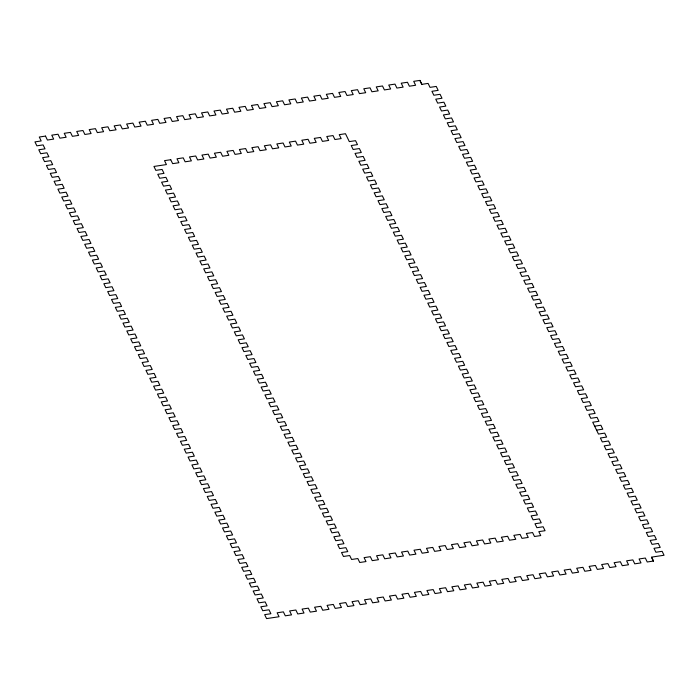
<?xml version="1.0" encoding="UTF-8"?>
<svg xmlns="http://www.w3.org/2000/svg" width="699" height="699" viewBox="0 0 699 699"><rect width="100%" height="100%" fill="white"/><g stroke="black" fill="none" stroke-linecap="round" stroke-linejoin="round"><path stroke-width="1.05" d="M594.639 426.172L600.878 425.245L602.791 429.186L596.553 430.112M419.933 80.603L421.847 84.544M651.555 557.304L653.469 561.245M45.514 136.095L39.275 137.021L41.189 140.962L34.95 141.888L36.864 145.829L43.102 144.903L45.016 148.843L38.777 149.769L40.691 153.71L46.929 152.784L48.851 156.716L42.604 157.651L44.518 161.591L50.765 160.656L52.678 164.597L46.431 165.523L48.353 169.464L54.592 168.538L56.505 172.478L50.267 173.404L52.18 177.345L58.419 176.419L60.332 180.359L54.094 181.286L56.007 185.226L62.246 184.3L64.159 188.241L57.921 189.167L59.834 193.107L66.073 192.181L67.986 196.113L61.748 197.048L63.661 200.989L69.9 200.054L71.822 203.994L65.575 204.921L67.488 208.861L73.736 207.935L75.649 211.876L69.402 212.802L71.324 216.742L77.563 215.816L79.476 219.757L73.238 220.683L75.151 224.624L81.39 223.697L83.303 227.638L77.065 228.564L78.978 232.505L85.217 231.579L87.13 235.511L80.892 236.445L82.805 240.386L89.044 239.451L90.957 243.392L84.719 244.318L86.632 248.259L92.871 247.332L94.793 251.273L88.546 252.199L90.459 256.14L96.707 255.214L98.62 259.154L92.373 260.08L94.295 264.021L100.534 263.095L102.447 267.035L96.209 267.962L98.122 271.902L104.361 270.967L106.274 274.908L100.036 275.843L101.949 279.775L108.188 278.849L110.101 282.789L103.863 283.715L105.776 287.656L112.015 286.73L113.928 290.67L107.69 291.597L109.603 295.537L115.842 294.611L117.764 298.552L111.517 299.478L113.43 303.418L119.678 302.492L121.591 306.433L115.344 307.359L117.266 311.3L123.505 310.365L125.418 314.305L119.18 315.24L121.093 319.172L127.332 318.246L129.245 322.187L123.007 323.113L124.92 327.053L131.159 326.127L133.072 330.068L126.834 330.994L128.747 334.935L134.986 334.008L136.899 337.949L130.661 338.875L132.574 342.816L138.813 341.89L140.735 345.83L134.488 346.756L136.401 350.697L142.648 349.762L144.562 353.703L138.315 354.638L140.237 358.57L146.475 357.643L148.389 361.584L142.15 362.51L144.064 366.451L150.302 365.525L152.216 369.465L145.977 370.391L147.891 374.332L154.13 373.406L156.043 377.346L149.804 378.273L151.718 382.213L157.957 381.287L159.87 385.219L153.631 386.154L155.545 390.094L161.784 389.16L163.706 393.1L157.458 394.035L159.372 397.967L165.619 397.041L167.533 400.981L161.286 401.908L163.208 405.848L169.446 404.922L171.36 408.863L165.121 409.789L167.035 413.729L173.273 412.803L175.187 416.744L168.948 417.67L170.862 421.611L177.1 420.684L179.014 424.616L172.775 425.551L174.689 429.492L180.927 428.557L182.841 432.498L176.602 433.424L178.516 437.364L184.754 436.438L186.677 440.379L180.429 441.305L182.343 445.246L188.59 444.319L190.504 448.26L184.256 449.186L186.179 453.127L192.417 452.201L194.331 456.141L188.092 457.067L190.006 461.008L196.244 460.082L198.158 464.014L191.919 464.949L193.833 468.889L200.071 467.954L201.985 471.895L195.746 472.821L197.66 476.762L203.898 475.836L205.812 479.776L199.573 480.702L201.487 484.643L207.725 483.717L209.648 487.657L203.4 488.584L205.314 492.524L211.561 491.598L213.475 495.539L207.227 496.465L209.15 500.405L215.388 499.47L217.302 503.411L211.063 504.346L212.977 508.287L219.215 507.352L221.129 511.292L214.89 512.218L216.804 516.159L223.042 515.233L224.956 519.174L218.717 520.1L220.631 524.04L226.869 523.114L228.783 527.055L222.544 527.981L224.458 531.922L230.696 530.995L232.618 534.936L226.371 535.862L228.285 539.803L234.532 538.868L236.445 542.808L230.198 543.743L232.12 547.675L238.359 546.749L240.273 550.69L234.034 551.616L235.947 555.556L242.186 554.63L244.1 558.571L237.861 559.497L239.774 563.438L246.013 562.512L247.927 566.452L241.688 567.378L243.602 571.319L249.84 570.393L251.754 574.333L245.515 575.26L247.429 579.2L253.667 578.265L255.589 582.206L249.342 583.141L251.256 587.073L257.503 586.146L259.416 590.087L253.169 591.013L255.091 594.954L261.33 594.028L263.243 597.968L257.005 598.894L258.918 602.835L265.157 601.909L267.07 605.85L260.832 606.776L262.745 610.716L268.984 609.79L270.897 613.731L264.659 614.657L266.572 618.598L279.05 616.736L277.136 612.796L283.383 611.87L285.297 615.81L291.535 614.884L289.622 610.943L295.86 610.017L297.774 613.958L304.013 613.023L302.099 609.082L308.346 608.156L310.26 612.097L316.498 611.171L314.585 607.23L320.824 606.304L322.737 610.244L328.976 609.31L327.062 605.369L333.301 604.443L335.214 608.383L341.462 607.457L339.548 603.517L345.787 602.59L347.7 606.531L353.939 605.605L352.025 601.664L358.264 600.729L360.177 604.67L366.425 603.744L364.502 599.803L370.75 598.877L372.663 602.818L378.902 601.891L376.988 597.951L383.227 597.016L385.14 600.957L391.379 600.03L389.465 596.09L395.713 595.164L397.626 599.104L403.865 598.178L401.951 594.237L408.19 593.311L410.103 597.243L416.342 596.317L414.428 592.376L420.667 591.45L422.589 595.391L428.828 594.465L426.914 590.524L433.153 589.598L435.066 593.538L441.305 592.603L439.391 588.663L445.63 587.737L447.543 591.677L453.791 590.751L451.877 586.811L458.116 585.884L460.029 589.825L466.268 588.89L464.354 584.958L470.593 584.023L472.507 587.964L478.754 587.038L476.832 583.097L483.079 582.171L484.992 586.111L491.231 585.185L489.317 581.245L495.556 580.31L497.47 584.25L503.708 583.324L501.795 579.384L508.042 578.457L509.955 582.398L516.194 581.472L514.281 577.531L520.519 576.605L522.433 580.537L528.671 579.611L526.758 575.67L532.996 574.744L534.91 578.685L541.157 577.758L539.244 573.818L545.482 572.892L547.396 576.832L553.634 575.897L551.721 571.957L557.959 571.031L559.873 574.971L566.12 574.045L564.198 570.104L570.445 569.178L572.359 573.119L578.597 572.184L576.684 568.252L582.922 567.317L584.836 571.258L591.074 570.332L589.161 566.391L595.408 565.465L597.322 569.405L603.56 568.479L601.647 564.539L607.885 563.604L609.799 567.544L616.037 566.618L614.124 562.678L620.363 561.751L622.285 565.692L628.523 564.766L626.61 560.825L632.848 559.899L634.762 563.831L641 562.905L639.087 558.964L645.326 558.038L647.239 561.979L653.486 561.052L651.573 557.112L664.05 555.251L662.136 551.319L655.898 552.245L653.984 548.304L660.223 547.378L658.309 543.438L652.071 544.364L650.149 540.423L656.396 539.497L654.482 535.556L648.235 536.483L646.322 532.542L652.569 531.616L650.647 527.675L644.408 528.601L642.495 524.669L648.733 523.734L646.82 519.794L640.581 520.729L638.668 516.788L644.906 515.853L642.993 511.921L636.754 512.848L634.841 508.907L641.079 507.981L639.166 504.04L632.927 504.966L631.014 501.026L637.252 500.1L635.339 496.159L629.1 497.085L627.178 493.144L633.425 492.218L631.512 488.278L625.264 489.204L623.351 485.272L629.598 484.337L627.676 480.396L621.437 481.331L619.524 477.391L625.762 476.465L623.849 472.524L617.61 473.45L615.697 469.51L621.935 468.583L620.022 464.643L613.783 465.569L611.87 461.628L618.108 460.702L616.195 456.762L609.956 457.688L608.043 453.747L614.281 452.821L612.368 448.88L606.129 449.806L604.207 445.875L610.454 444.94L608.541 440.999L602.293 441.934L600.38 437.993L606.627 437.067L604.705 433.127L598.466 434.053L592.726 422.231L598.964 421.305L597.051 417.364L590.812 418.29L588.899 414.35L595.137 413.424L593.224 409.483L586.985 410.409L585.072 406.477L591.31 405.542L589.397 401.602L583.158 402.537L581.236 398.596L587.483 397.67L585.57 393.729L579.322 394.655L577.409 390.715L583.656 389.789L581.734 385.848L575.495 386.774L573.582 382.834L579.821 381.907L577.907 377.967L571.668 378.893L569.755 374.952L575.993 374.026L574.08 370.086L567.841 371.02L565.928 367.08L572.166 366.145L570.253 362.213L564.014 363.139L562.101 359.199L568.339 358.272L566.426 354.332L560.187 355.258L558.265 351.317L564.512 350.391L562.599 346.451L556.352 347.377L554.438 343.436L560.685 342.51L558.763 338.569L552.525 339.496L550.611 335.555L556.85 334.629L554.936 330.688L548.698 331.623L546.784 327.682L553.023 326.748L551.109 322.816L544.87 323.742L542.957 319.801L549.196 318.875L547.282 314.934L541.043 315.861L539.13 311.92L545.369 310.994L543.455 307.053L537.216 307.979L535.294 304.039L541.542 303.113L539.628 299.172L533.381 300.098L531.467 296.158L537.714 295.231L535.792 291.291L529.554 292.226L527.64 288.285L533.879 287.35L531.965 283.418L525.727 284.344L523.813 280.404L530.052 279.478L528.138 275.537L521.9 276.463L519.986 272.523L526.225 271.596L524.311 267.656L518.073 268.582L516.159 264.641L522.398 263.715L520.484 259.775L514.246 260.701L512.323 256.769L518.571 255.834L516.657 251.893L510.41 252.828L508.496 248.888L514.744 247.953L512.821 244.021L506.583 244.947L504.669 241.006L510.908 240.08L508.994 236.14L502.756 237.066L500.842 233.125L507.081 232.199L505.167 228.258L498.929 229.185L497.015 225.244L503.254 224.318L501.34 220.377L495.102 221.303L493.188 217.372L499.427 216.437L497.513 212.496L491.275 213.431L489.352 209.49L495.6 208.564L493.686 204.624L487.439 205.55L485.525 201.609L491.773 200.683L489.85 196.742L483.612 197.668L481.698 193.728L487.937 192.802L486.023 188.861L479.785 189.787L477.871 185.847L484.11 184.92L482.196 180.98L475.958 181.906L474.044 177.974L480.283 177.039L478.369 173.099L472.131 174.034L470.217 170.093L476.456 169.167L474.542 165.226L468.304 166.152L466.382 162.212L472.629 161.286L470.715 157.345L464.468 158.271L462.555 154.33L468.802 153.404L466.88 149.464L460.641 150.39L458.727 146.449L464.966 145.523L463.053 141.582L456.814 142.509L454.9 138.577L461.139 137.642L459.226 133.701L452.987 134.636L451.073 130.696L457.312 129.769L455.399 125.829L449.16 126.755L447.246 122.814L453.485 121.888L451.571 117.948L445.333 118.874L443.411 114.933L449.658 114.007L447.744 110.066L441.497 110.992L439.584 107.052L445.831 106.126L443.909 102.185L437.67 103.12L435.757 99.179L441.995 98.244L440.082 94.313L433.843 95.239L431.93 91.298L438.168 90.372L436.255 86.431L430.016 87.358L428.103 83.417L421.864 84.343L419.95 80.402L413.703 81.337L415.617 85.269L409.378 86.204L407.465 82.264L401.226 83.19L403.14 87.13L396.901 88.057L394.987 84.116L388.74 85.042L390.654 88.983L384.415 89.918L382.502 85.977L376.263 86.903L378.176 90.844L371.938 91.77L370.024 87.829L363.786 88.756L365.699 92.696L359.452 93.631L357.538 89.69L351.3 90.617L353.213 94.557L346.975 95.483L345.061 91.543L338.823 92.469L340.736 96.41L334.498 97.336L332.575 93.395L326.337 94.33L328.25 98.271L322.012 99.197L320.098 95.256L313.86 96.182L315.773 100.123L309.535 101.049L307.621 97.109L301.374 98.043L303.287 101.984L297.049 102.91L295.135 98.97L288.897 99.896L290.81 103.836L284.572 104.763L282.658 100.822L276.411 101.757L278.333 105.689L272.086 106.624L270.172 102.683L263.934 103.609L265.847 107.55L259.609 108.476L257.695 104.535L251.457 105.462L253.37 109.402L247.123 110.337L245.209 106.397L238.971 107.323L240.884 111.263L234.646 112.19L232.732 108.249L226.493 109.175L228.407 113.116L222.168 114.042L220.246 110.11L214.008 111.036L215.921 114.977L209.683 115.903L207.769 111.962L201.53 112.888L203.444 116.829L197.205 117.755L195.292 113.815L189.045 114.75L190.958 118.69L184.719 119.616L182.806 115.676L176.567 116.602L178.481 120.543L172.242 121.469L170.329 117.528L164.09 118.463L166.004 122.395L159.756 123.33L157.843 119.389L151.604 120.315L153.518 124.256L147.279 125.182L145.366 121.242L139.127 122.168L141.041 126.108L134.802 127.043L132.88 123.103L126.641 124.029L128.555 127.969L122.316 128.896L120.403 124.955L114.164 125.881L116.078 129.822L109.839 130.748L107.926 126.816L101.678 127.742L103.592 131.683L97.353 132.609L95.44 128.668L89.201 129.595L91.115 133.535L84.876 134.461L82.963 130.521L76.715 131.456L78.638 135.396L72.39 136.322L70.477 132.382L64.238 133.308L66.152 137.249L59.913 138.175L58 134.234L51.761 135.169L53.674 139.101L47.427 140.036L45.514 136.095M170.748 159.713L164.51 160.639L166.423 164.58L153.937 166.441L155.851 170.373L162.098 169.446L164.012 173.387L157.773 174.313L159.687 178.254L165.925 177.328L167.839 181.268L161.6 182.194L163.514 186.135L169.752 185.209L171.666 189.149L165.427 190.076L167.341 194.016L173.579 193.09L175.493 197.022L169.254 197.957L171.168 201.897L177.406 200.963L179.32 204.903L173.081 205.829L174.995 209.77L181.233 208.844L183.155 212.784L176.908 213.711L178.822 217.651L185.069 216.725L186.983 220.666L180.744 221.592L182.657 225.532L188.896 224.606L190.81 228.547L184.571 229.473L186.484 233.414L192.723 232.487L194.637 236.419L188.398 237.354L190.311 241.295L196.55 240.36L198.464 244.301L192.225 245.227L194.139 249.167L200.377 248.241L202.291 252.182L196.052 253.108L197.966 257.049L204.204 256.122L206.126 260.063L199.879 260.989L201.793 264.93L208.04 264.004L209.953 267.944L203.706 268.87L205.628 272.811L211.867 271.876L213.78 275.817L207.542 276.752L209.455 280.692L215.694 279.757L217.607 283.698L211.369 284.624L213.282 288.565L219.521 287.639L221.434 291.579L215.196 292.505L217.109 296.446L223.348 295.52L225.261 299.46L219.023 300.387L220.936 304.327L227.175 303.401L229.097 307.342L222.85 308.268L224.763 312.208L231.011 311.273L232.924 315.214L226.677 316.149L228.599 320.081L234.838 319.155L236.751 323.095L230.513 324.021L232.426 327.962L238.665 327.036L240.578 330.977L234.34 331.903L236.253 335.843L242.492 334.917L244.405 338.858L238.167 339.784L240.08 343.725L246.319 342.798L248.232 346.739L241.994 347.665L243.907 351.606L250.146 350.671L252.068 354.611L245.821 355.546L247.734 359.478L253.982 358.552L255.895 362.493L249.648 363.419L251.57 367.359L257.809 366.433L259.722 370.374L253.484 371.3L255.397 375.241L261.636 374.315L263.549 378.255L257.311 379.181L259.224 383.122L265.463 382.196L267.376 386.136L261.138 387.063L263.051 391.003L269.29 390.068L271.203 394.009L264.965 394.944L266.878 398.876L273.117 397.949L275.039 401.89L268.792 402.816L270.705 406.757L276.953 405.831L278.866 409.771L272.619 410.697L274.541 414.638L280.78 413.712L282.693 417.653L276.454 418.579L278.368 422.519L284.607 421.593L286.52 425.525L280.282 426.46L282.195 430.401L288.434 429.466L290.347 433.406L284.109 434.332L286.022 438.273L292.261 437.347L294.174 441.287L287.936 442.214L289.849 446.154L296.088 445.228L298.01 449.169L291.763 450.095L293.676 454.035L299.923 453.109L301.837 457.05L295.59 457.976L297.512 461.917L303.75 460.991L305.664 464.922L299.425 465.857L301.339 469.798L307.577 468.863L309.491 472.804L303.252 473.73L305.166 477.67L311.404 476.744L313.318 480.685L307.079 481.611L308.993 485.552L315.232 484.625L317.145 488.566L310.906 489.492L312.82 493.433L319.059 492.507L320.981 496.447L314.733 497.373L316.647 501.314L322.894 500.388L324.808 504.32L318.561 505.255L320.483 509.195L326.721 508.26L328.635 512.201L322.396 513.127L324.31 517.068L330.548 516.142L332.462 520.082L326.223 521.008L328.137 524.949L334.375 524.023L336.289 527.963L330.05 528.89L331.964 532.83L338.202 531.904L340.116 535.845L333.877 536.771L335.791 540.711L342.029 539.777L343.952 543.717L337.704 544.652L339.618 548.593L345.865 547.658L347.779 551.598L341.531 552.525L343.454 556.465L349.692 555.539L351.606 559.48L357.844 558.553L359.758 562.494L365.996 561.559L364.083 557.627L370.33 556.692L372.244 560.633L378.482 559.707L376.569 555.766L382.807 554.84L384.721 558.781L390.959 557.854L389.046 553.914L395.284 552.979L397.198 556.92L403.445 555.993L401.532 552.053L407.77 551.127L409.684 555.067L415.922 554.141L414.009 550.2L420.248 549.274L422.161 553.206L428.408 552.28L426.486 548.339L432.733 547.413L434.647 551.354L440.886 550.428L438.972 546.487L445.211 545.561L447.124 549.501L453.363 548.566L451.449 544.626L457.696 543.7L459.61 547.64L465.849 546.714L463.935 542.774L470.174 541.847L472.087 545.788L478.326 544.853L476.412 540.921L482.651 539.986L484.573 543.927L490.812 543.001L488.898 539.06L495.137 538.134L497.05 542.074L503.289 541.148L501.375 537.208L507.614 536.273L509.527 540.213L515.775 539.287L513.861 535.347L520.1 534.42L522.013 538.361L528.252 537.435L526.338 533.494L532.577 532.559L534.49 536.5L540.738 535.574L538.815 531.633L545.063 530.707L543.149 526.766L536.902 527.693L534.988 523.752L541.227 522.826L539.313 518.885L533.075 519.82L531.161 515.879L537.4 514.945L535.486 511.013L529.248 511.939L527.334 507.998L533.573 507.072L531.659 503.131L525.421 504.058L523.507 500.117L529.746 499.191L527.832 495.25L521.594 496.176L519.68 492.236L525.919 491.31L524.005 487.369L517.767 488.295L515.845 484.363L522.092 483.428L520.178 479.488L513.931 480.423L512.018 476.482L518.256 475.547L516.343 471.615L510.104 472.541L508.19 468.601L514.429 467.675L512.516 463.734L506.277 464.66L504.363 460.72L510.602 459.793L508.689 455.853L502.45 456.779L500.536 452.838L506.775 451.912L504.861 447.972L498.623 448.898L496.709 444.966L502.948 444.031L501.034 440.09L494.796 441.025L492.874 437.085L499.121 436.159L497.207 432.218L490.96 433.144L489.047 429.203L495.294 428.277L493.372 424.337L487.133 425.263L485.22 421.322L491.458 420.396L489.545 416.455L483.306 417.382L481.393 413.441L487.631 412.515L485.718 408.574L479.479 409.5L477.566 405.569L483.804 404.634L481.891 400.693L475.652 401.628L473.739 397.687L479.977 396.761L478.064 392.821L471.825 393.747L469.903 389.806L476.15 388.88L474.237 384.939L467.989 385.865L466.076 381.925L472.323 380.999L470.401 377.058L464.162 377.984L462.249 374.044L468.487 373.117L466.574 369.177L460.335 370.112L458.422 366.171L464.66 365.236L462.747 361.296L456.508 362.231L454.595 358.29L460.833 357.364L458.92 353.423L452.681 354.349L450.768 350.409L457.006 349.483L455.093 345.542L448.854 346.468L446.932 342.527L453.179 341.601L451.266 337.661L445.018 338.587L443.105 334.646L449.352 333.72L447.43 329.779L441.191 330.714L439.278 326.774L445.516 325.839L443.603 321.907L437.364 322.833L435.451 318.893L441.689 317.966L439.776 314.026L433.537 314.952L431.624 311.011L437.862 310.085L435.949 306.145L429.71 307.071L427.797 303.13L434.035 302.204L432.122 298.263L425.883 299.189L423.961 295.249L430.208 294.323L428.295 290.382L422.047 291.317L420.134 287.376L426.381 286.441L424.459 282.51L418.22 283.436L416.307 279.495L422.546 278.569L420.632 274.628L414.393 275.555L412.48 271.614L418.718 270.688L416.805 266.747L410.566 267.673L408.653 263.733L414.891 262.807L412.978 258.866L406.739 259.792L404.826 255.851L411.064 254.925L409.151 250.985L402.912 251.92L400.99 247.979L407.237 247.044L405.324 243.112L399.077 244.038L397.163 240.098L403.41 239.172L401.488 235.231L395.25 236.157L393.336 232.217L399.575 231.29L397.661 227.35L391.423 228.276L389.509 224.335L395.748 223.409L393.834 219.469L387.596 220.395L385.682 216.463L391.921 215.528L390.007 211.587L383.768 212.522L381.855 208.582L388.094 207.655L386.18 203.715L379.941 204.641L378.019 200.7L384.267 199.774L382.353 195.834L376.106 196.76L374.192 192.819L380.439 191.893L378.517 187.952L372.279 188.879L370.365 184.938L376.604 184.012L374.69 180.071L368.452 180.997L366.538 177.065L372.777 176.131L370.863 172.19L364.625 173.125L362.711 169.184L368.95 168.258L367.036 164.317L360.798 165.244L358.884 161.303L365.123 160.377L363.209 156.436L356.971 157.362L355.048 153.422L361.296 152.496L359.382 148.555L353.135 149.481L351.221 145.541L357.469 144.614L355.546 140.674L349.308 141.6L345.481 133.727L339.242 134.654L341.156 138.594L334.917 139.52L333.004 135.58L326.756 136.506L328.67 140.447L322.431 141.373L320.518 137.441L314.279 138.367L316.193 142.308L309.954 143.234L308.041 139.293L301.802 140.219L303.716 144.16L297.468 145.086L295.555 141.146L289.316 142.08L291.23 146.021L284.991 146.947L283.078 143.007L276.839 143.933L278.752 147.873L272.514 148.8L270.592 144.859L264.353 145.794L266.267 149.726L260.028 150.661L258.114 146.72L251.876 147.646L253.789 151.587L247.551 152.513L245.637 148.572L239.39 149.499L241.304 153.439L235.065 154.374L233.151 150.434L226.913 151.36L228.826 155.3L222.588 156.227L220.674 152.286L214.427 153.212L216.349 157.153L210.102 158.079L208.188 154.147L201.95 155.073L203.863 159.014L197.625 159.94L195.711 155.999L189.473 156.925L191.386 160.866L185.139 161.792L183.225 157.852L176.987 158.787L178.9 162.727L172.662 163.653L170.748 159.713"/></g></svg>
